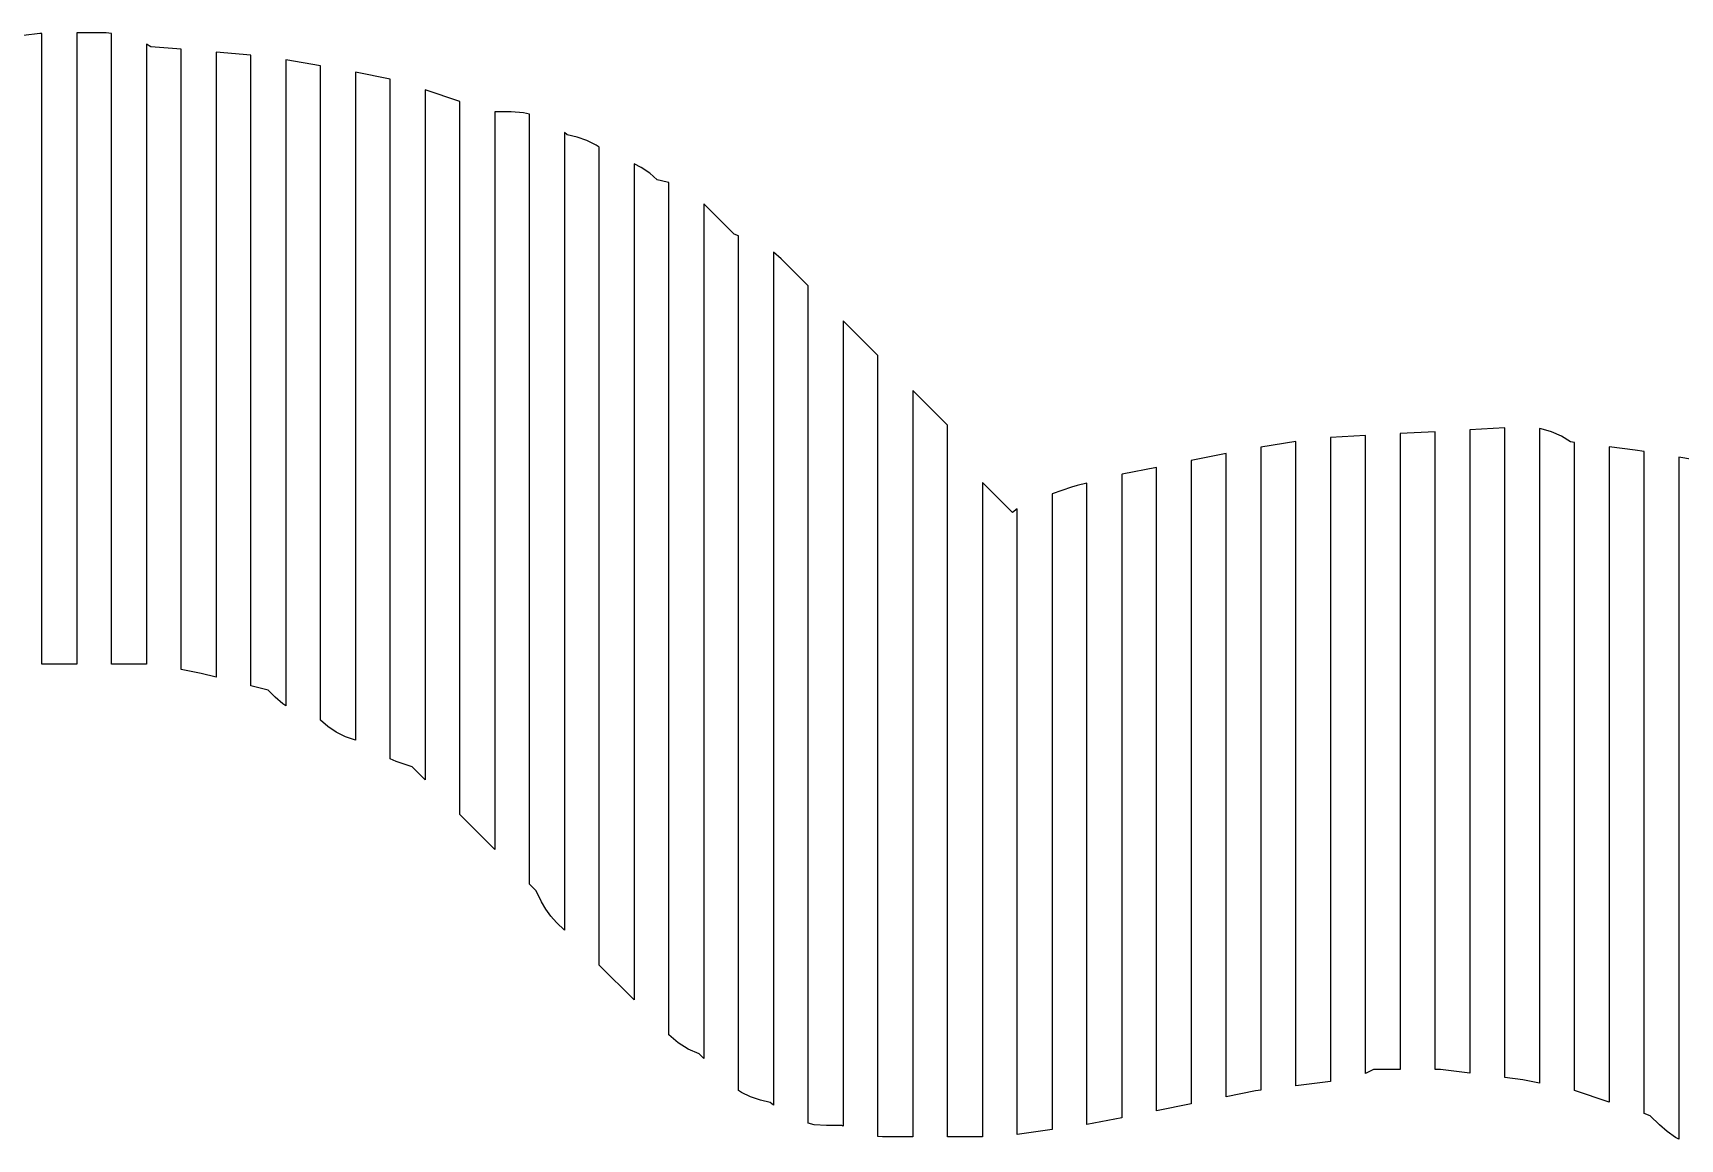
# Model space of a CAD drawing. Header units: millimetres. Extents: x -6 to 1890, y -8 to 898.
# Drawn here: x 1104.5 to 1293.7, y 752 to 879 of the extents above; entities that cross this region are included whole.
import ezdxf

# ---------------------------------------------------------------- set-up
doc = ezdxf.new("R2010")
doc.units = ezdxf.units.MM
doc.layers.add('PASSADAS_COMPLETAS', color=1, linetype='CONTINUOUS')
doc.layers.add('PECAS_2D', color=3, linetype='CONTINUOUS')

msp = doc.modelspace()

# ---------------------------------------------------------------- linework, layer by layer
at = {"layer": 'PASSADAS_COMPLETAS'}
msp.add_lwpolyline([(1296.69, 829.782), (1293.578, 830.301), (1293.578, 826.45), (1293.578, 825.167), (1293.578, 822.599), (1293.578, 820.032), (1293.578, 817.465), (1293.578, 814.898), (1293.578, 812.331), (1293.578, 809.763), (1293.578, 804.629), (1293.578, 803.345), (1293.578, 802.062), (1293.578, 800.778), (1293.578, 799.495), (1293.578, 763.554), (1293.578, 762.27), (1293.578, 760.987), (1293.578, 759.703), (1293.578, 758.419), (1293.578, 757.136), (1293.578, 752.001), (1293.195, 752.192), (1292.218, 752.85), (1291.345, 753.619), (1290.278, 754.685), (1289.578, 754.918), (1289.578, 758.785), (1289.578, 760.074), (1289.578, 761.363), (1289.578, 762.652), (1289.578, 763.941), (1289.578, 765.23), (1289.578, 800.032), (1289.578, 801.321), (1289.578, 802.61), (1289.578, 803.899), (1289.578, 805.188), (1289.578, 807.766), (1289.578, 810.344), (1289.578, 812.922), (1289.578, 815.5), (1289.578, 818.078), (1289.578, 820.656), (1289.578, 823.234), (1289.578, 824.523), (1289.578, 825.812), (1289.578, 827.101), (1289.578, 830.968), (1288.567, 831.128), (1285.578, 831.502), (1285.578, 827.61), (1285.578, 826.312), (1285.578, 825.015), (1285.578, 822.42), (1285.578, 819.825), (1285.578, 817.23), (1285.578, 814.636), (1285.578, 812.041), (1285.578, 809.446), (1285.578, 806.851), (1285.578, 805.554), (1285.578, 804.256), (1285.578, 802.959), (1285.578, 801.661), (1285.578, 800.364), (1285.578, 766.631), (1285.578, 765.334), (1285.578, 764.036), (1285.578, 762.739), (1285.578, 761.441), (1285.578, 760.144), (1285.578, 756.252), (1281.578, 757.585), (1281.578, 761.434), (1281.578, 762.717), (1281.578, 764), (1281.578, 765.283), (1281.578, 766.566), (1281.578, 767.849), (1281.578, 801.209), (1281.578, 802.492), (1281.578, 803.775), (1281.578, 805.058), (1281.578, 806.341), (1281.578, 808.907), (1281.578, 811.473), (1281.578, 814.039), (1281.578, 816.605), (1281.578, 819.172), (1281.578, 821.738), (1281.578, 823.021), (1281.578, 825.587), (1281.578, 826.87), (1281.578, 832.002), (1281.139, 832.057), (1280.097, 832.708), (1278.961, 833.219), (1277.76, 833.571), (1277.578, 833.599), (1277.578, 828.415), (1277.578, 827.119), (1277.578, 825.823), (1277.578, 823.231), (1277.578, 820.639), (1277.578, 818.047), (1277.578, 815.455), (1277.578, 812.863), (1277.578, 810.271), (1277.578, 807.679), (1277.578, 806.383), (1277.578, 805.087), (1277.578, 803.791), (1277.578, 802.495), (1277.578, 801.2), (1277.578, 768.8), (1277.578, 767.505), (1277.578, 766.209), (1277.578, 764.913), (1277.578, 763.617), (1277.578, 762.321), (1277.578, 758.433), (1275.639, 758.821), (1273.578, 759.078), (1273.578, 762.937), (1273.578, 764.223), (1273.578, 765.509), (1273.578, 766.795), (1273.578, 768.081), (1273.578, 769.367), (1273.578, 801.521), (1273.578, 804.093), (1273.578, 805.379), (1273.578, 806.665), (1273.578, 809.238), (1273.578, 811.81), (1273.578, 814.382), (1273.578, 816.954), (1273.578, 819.527), (1273.578, 822.099), (1273.578, 823.385), (1273.578, 825.957), (1273.578, 827.244), (1273.578, 828.53), (1273.578, 833.674), (1269.578, 833.452), (1269.578, 828.268), (1269.578, 826.972), (1269.578, 825.676), (1269.578, 823.084), (1269.578, 820.492), (1269.578, 817.9), (1269.578, 815.308), (1269.578, 812.716), (1269.578, 810.123), (1269.578, 808.827), (1269.578, 807.531), (1269.578, 806.235), (1269.578, 804.939), (1269.578, 803.643), (1269.578, 802.347), (1269.578, 768.65), (1269.578, 767.354), (1269.578, 766.058), (1269.578, 764.762), (1269.578, 763.466), (1269.578, 759.578), (1266.19, 760.002), (1265.578, 760.002), (1265.578, 763.856), (1265.578, 765.141), (1265.578, 766.425), (1265.578, 767.71), (1265.578, 768.995), (1265.578, 770.279), (1265.578, 802.397), (1265.578, 804.966), (1265.578, 806.251), (1265.578, 807.536), (1265.578, 808.82), (1265.578, 811.39), (1265.578, 813.959), (1265.578, 816.529), (1265.578, 819.098), (1265.578, 821.667), (1265.578, 824.237), (1265.578, 825.522), (1265.578, 826.806), (1265.578, 828.091), (1265.578, 833.23), (1261.578, 833.008), (1261.578, 827.793), (1261.578, 826.489), (1261.578, 825.186), (1261.578, 822.578), (1261.578, 819.971), (1261.578, 817.363), (1261.578, 814.756), (1261.578, 812.149), (1261.578, 809.541), (1261.578, 808.238), (1261.578, 806.934), (1261.578, 805.63), (1261.578, 804.327), (1261.578, 803.023), (1261.578, 770.431), (1261.578, 769.127), (1261.578, 767.824), (1261.578, 766.52), (1261.578, 765.216), (1261.578, 763.913), (1261.578, 760.002), (1258.505, 760.002), (1257.578, 759.53), (1257.578, 764.671), (1257.578, 765.956), (1257.578, 767.241), (1257.578, 768.526), (1257.578, 769.812), (1257.578, 801.941), (1257.578, 803.226), (1257.578, 804.511), (1257.578, 805.797), (1257.578, 807.082), (1257.578, 808.367), (1257.578, 810.937), (1257.578, 813.508), (1257.578, 816.078), (1257.578, 818.648), (1257.578, 821.219), (1257.578, 822.504), (1257.578, 825.074), (1257.578, 826.359), (1257.578, 827.645), (1257.578, 832.785), (1253.578, 832.563), (1253.578, 827.373), (1253.578, 826.076), (1253.578, 824.778), (1253.578, 823.481), (1253.578, 822.183), (1253.578, 819.588), (1253.578, 816.993), (1253.578, 814.398), (1253.578, 811.803), (1253.578, 809.208), (1253.578, 806.614), (1253.578, 805.316), (1253.578, 804.019), (1253.578, 802.721), (1253.578, 801.424), (1253.578, 768.987), (1253.578, 767.689), (1253.578, 766.392), (1253.578, 765.094), (1253.578, 763.797), (1253.578, 762.499), (1253.578, 758.607), (1249.578, 758.107), (1249.578, 763.301), (1249.578, 764.599), (1249.578, 765.898), (1249.578, 767.196), (1249.578, 768.495), (1249.578, 769.794), (1249.578, 802.257), (1249.578, 803.556), (1249.578, 804.854), (1249.578, 806.153), (1249.578, 808.75), (1249.578, 811.347), (1249.578, 813.944), (1249.578, 816.541), (1249.578, 819.138), (1249.578, 821.735), (1249.578, 823.034), (1249.578, 824.332), (1249.578, 825.631), (1249.578, 826.929), (1249.578, 832.124), (1245.578, 831.457), (1245.578, 826.274), (1245.578, 824.979), (1245.578, 823.683), (1245.578, 821.092), (1245.578, 819.796), (1245.578, 817.205), (1245.578, 814.614), (1245.578, 812.023), (1245.578, 809.431), (1245.578, 806.84), (1245.578, 805.544), (1245.578, 804.249), (1245.578, 802.953), (1245.578, 801.658), (1245.578, 769.267), (1245.578, 767.972), (1245.578, 766.676), (1245.578, 765.38), (1245.578, 764.085), (1245.578, 762.789), (1245.578, 757.607), (1244.948, 757.528), (1241.578, 756.854), (1241.578, 762.039), (1241.578, 763.335), (1241.578, 764.631), (1241.578, 765.927), (1241.578, 767.224), (1241.578, 768.52), (1241.578, 800.925), (1241.578, 802.221), (1241.578, 803.518), (1241.578, 804.814), (1241.578, 807.406), (1241.578, 809.999), (1241.578, 812.591), (1241.578, 815.184), (1241.578, 817.776), (1241.578, 820.368), (1241.578, 822.961), (1241.578, 824.257), (1241.578, 825.553), (1241.578, 830.738), (1237.578, 829.938), (1237.578, 824.753), (1237.578, 823.457), (1237.578, 820.865), (1237.578, 819.568), (1237.578, 816.976), (1237.578, 814.383), (1237.578, 811.791), (1237.578, 809.199), (1237.578, 806.606), (1237.578, 805.31), (1237.578, 804.014), (1237.578, 802.718), (1237.578, 801.421), (1237.578, 800.125), (1237.578, 766.424), (1237.578, 765.127), (1237.578, 763.831), (1237.578, 762.535), (1237.578, 761.239), (1237.578, 759.943), (1237.578, 756.054), (1233.578, 755.254), (1233.578, 760.439), (1233.578, 761.735), (1233.578, 763.031), (1233.578, 764.327), (1233.578, 765.624), (1233.578, 766.92), (1233.578, 799.325), (1233.578, 800.621), (1233.578, 801.918), (1233.578, 803.214), (1233.578, 804.51), (1233.578, 807.102), (1233.578, 809.695), (1233.578, 812.287), (1233.578, 814.88), (1233.578, 817.472), (1233.578, 820.065), (1233.578, 822.657), (1233.578, 823.953), (1233.578, 829.138), (1229.649, 828.342), (1229.578, 828.324), (1229.578, 821.844), (1229.578, 820.548), (1229.578, 817.956), (1229.578, 815.364), (1229.578, 812.772), (1229.578, 810.18), (1229.578, 807.589), (1229.578, 804.997), (1229.578, 802.405), (1229.578, 801.109), (1229.578, 799.813), (1229.578, 798.517), (1229.578, 797.221), (1229.578, 764.822), (1229.578, 763.526), (1229.578, 762.23), (1229.578, 760.934), (1229.578, 759.638), (1229.578, 754.454), (1225.578, 753.663), (1225.578, 757.54), (1225.578, 758.832), (1225.578, 760.124), (1225.578, 761.417), (1225.578, 762.709), (1225.578, 764.001), (1225.578, 765.293), (1225.578, 797.601), (1225.578, 798.893), (1225.578, 800.186), (1225.578, 801.478), (1225.578, 802.77), (1225.578, 805.355), (1225.578, 807.939), (1225.578, 810.524), (1225.578, 813.109), (1225.578, 815.693), (1225.578, 818.278), (1225.578, 819.57), (1225.578, 820.862), (1225.578, 827.324), (1224.479, 827.049), (1223.808, 826.854), (1221.578, 826.111), (1221.578, 819.59), (1221.578, 818.286), (1221.578, 816.982), (1221.578, 814.374), (1221.578, 811.766), (1221.578, 809.158), (1221.578, 806.55), (1221.578, 803.942), (1221.578, 801.334), (1221.578, 800.03), (1221.578, 798.726), (1221.578, 797.422), (1221.578, 796.118), (1221.578, 763.518), (1221.578, 762.214), (1221.578, 760.91), (1221.578, 759.606), (1221.578, 758.302), (1221.578, 753.086), (1217.578, 752.514), (1217.578, 757.646), (1217.578, 758.929), (1217.578, 760.212), (1217.578, 761.495), (1217.578, 762.777), (1217.578, 764.06), (1217.578, 793.567), (1217.578, 794.849), (1217.578, 796.132), (1217.578, 797.415), (1217.578, 798.698), (1217.578, 799.981), (1217.578, 802.547), (1217.578, 805.112), (1217.578, 807.678), (1217.578, 810.244), (1217.578, 812.81), (1217.578, 815.375), (1217.578, 816.658), (1217.578, 817.941), (1217.578, 824.356), (1217.021, 823.951), (1213.578, 827.394), (1213.578, 819.62), (1213.578, 818.324), (1213.578, 814.438), (1213.578, 811.846), (1213.578, 809.255), (1213.578, 802.777), (1213.578, 800.185), (1213.578, 798.89), (1213.578, 797.594), (1213.578, 796.298), (1213.578, 795.003), (1213.578, 793.707), (1213.578, 792.411), (1213.578, 762.611), (1213.578, 761.316), (1213.578, 760.02), (1213.578, 758.724), (1213.578, 757.429), (1213.578, 756.133), (1213.578, 752.246), (1209.578, 752.246), (1209.578, 756.138), (1209.578, 757.435), (1209.578, 758.733), (1209.578, 760.03), (1209.578, 761.328), (1209.578, 762.625), (1209.578, 792.464), (1209.578, 793.761), (1209.578, 795.059), (1209.578, 796.356), (1209.578, 797.653), (1209.578, 798.951), (1209.578, 800.248), (1209.578, 806.735), (1209.578, 810.627), (1209.578, 813.222), (1209.578, 815.816), (1209.578, 818.411), (1209.578, 819.708), (1209.578, 822.303), (1209.578, 823.6), (1209.578, 824.898), (1209.578, 826.195), (1209.578, 833.979), (1205.578, 837.979), (1205.578, 831.484), (1205.578, 830.185), (1205.578, 827.587), (1205.578, 824.989), (1205.578, 823.69), (1205.578, 821.092), (1205.578, 818.494), (1205.578, 815.896), (1205.578, 814.597), (1205.578, 812), (1205.578, 809.402), (1205.578, 806.804), (1205.578, 804.206), (1205.578, 802.907), (1205.578, 801.608), (1205.578, 800.309), (1205.578, 797.711), (1205.578, 762.638), (1205.578, 761.339), (1205.578, 760.04), (1205.578, 758.741), (1205.578, 757.442), (1205.578, 756.143), (1205.578, 752.246), (1202.126, 752.246), (1201.578, 752.283), (1201.578, 757.483), (1201.578, 758.783), (1201.578, 760.083), (1201.578, 761.383), (1201.578, 762.682), (1201.578, 763.982), (1201.578, 802.981), (1201.578, 804.281), (1201.578, 806.881), (1201.578, 808.181), (1201.578, 809.481), (1201.578, 810.781), (1201.578, 813.38), (1201.578, 815.98), (1201.578, 818.58), (1201.578, 821.18), (1201.578, 823.78), (1201.578, 826.38), (1201.578, 827.68), (1201.578, 830.28), (1201.578, 832.88), (1201.578, 835.48), (1201.578, 841.979), (1197.578, 845.979), (1197.578, 840.768), (1197.578, 839.465), (1197.578, 838.162), (1197.578, 835.556), (1197.578, 834.253), (1197.578, 831.647), (1197.578, 829.042), (1197.578, 826.436), (1197.578, 823.83), (1197.578, 821.224), (1197.578, 818.619), (1197.578, 816.013), (1197.578, 814.71), (1197.578, 813.407), (1197.578, 812.104), (1197.578, 810.801), (1197.578, 809.498), (1197.578, 808.195), (1197.578, 763.897), (1197.578, 762.594), (1197.578, 761.291), (1197.578, 759.988), (1197.578, 758.685), (1197.578, 757.383), (1197.578, 753.474), (1197.451, 753.539), (1195.663, 753.539), (1194.257, 753.648), (1193.578, 753.81), (1193.578, 759.008), (1193.578, 760.308), (1193.578, 761.607), (1193.578, 762.907), (1193.578, 764.207), (1193.578, 766.806), (1193.578, 813.591), (1193.578, 814.89), (1193.578, 816.19), (1193.578, 817.49), (1193.578, 818.789), (1193.578, 820.089), (1193.578, 822.688), (1193.578, 825.287), (1193.578, 827.886), (1193.578, 830.485), (1193.578, 833.085), (1193.578, 835.684), (1193.578, 838.283), (1193.578, 840.882), (1193.578, 843.481), (1193.578, 844.781), (1193.578, 849.979), (1190.464, 853.093), (1189.578, 853.852), (1189.578, 847.408), (1189.578, 846.119), (1189.578, 844.831), (1189.578, 843.542), (1189.578, 840.964), (1189.578, 838.387), (1189.578, 835.809), (1189.578, 833.232), (1189.578, 830.654), (1189.578, 828.077), (1189.578, 825.499), (1189.578, 824.21), (1189.578, 822.921), (1189.578, 821.633), (1189.578, 820.344), (1189.578, 819.055), (1189.578, 817.766), (1189.578, 767.504), (1189.578, 766.215), (1189.578, 764.926), (1189.578, 763.638), (1189.578, 762.349), (1189.578, 761.06), (1189.578, 755.905), (1189.219, 756.213), (1188.08, 756.45), (1186.967, 756.835), (1185.908, 757.363), (1185.578, 757.585), (1185.578, 762.751), (1185.578, 764.043), (1185.578, 765.334), (1185.578, 766.625), (1185.578, 767.917), (1185.578, 769.208), (1185.578, 770.5), (1185.578, 771.791), (1185.578, 820.866), (1185.578, 822.157), (1185.578, 823.449), (1185.578, 824.74), (1185.578, 826.031), (1185.578, 827.323), (1185.578, 829.906), (1185.578, 832.489), (1185.578, 835.071), (1185.578, 837.654), (1185.578, 840.237), (1185.578, 842.82), (1185.578, 844.112), (1185.578, 846.694), (1185.578, 849.277), (1185.578, 850.569), (1185.578, 855.734), (1185.067, 855.905), (1181.578, 859.394), (1181.578, 854.23), (1181.578, 852.938), (1181.578, 851.647), (1181.578, 850.356), (1181.578, 847.774), (1181.578, 846.483), (1181.578, 843.901), (1181.578, 841.318), (1181.578, 840.027), (1181.578, 837.445), (1181.578, 834.863), (1181.578, 832.281), (1181.578, 830.99), (1181.578, 829.698), (1181.578, 828.407), (1181.578, 827.116), (1181.578, 825.825), (1181.578, 824.534), (1181.578, 774.18), (1181.578, 772.889), (1181.578, 771.598), (1181.578, 770.307), (1181.578, 769.016), (1181.578, 767.725), (1181.578, 766.434), (1181.578, 761.269), (1181.052, 761.795), (1179.797, 762.339), (1178.632, 763.068), (1177.578, 763.977), (1177.578, 770.414), (1177.578, 771.702), (1177.578, 772.99), (1177.578, 774.277), (1177.578, 775.565), (1177.578, 776.852), (1177.578, 778.14), (1177.578, 780.715), (1177.578, 828.355), (1177.578, 829.643), (1177.578, 830.93), (1177.578, 832.218), (1177.578, 833.505), (1177.578, 834.793), (1177.578, 837.368), (1177.578, 839.943), (1177.578, 842.518), (1177.578, 845.094), (1177.578, 847.669), (1177.578, 848.956), (1177.578, 850.244), (1177.578, 851.531), (1177.578, 852.819), (1177.578, 854.107), (1177.578, 855.394), (1177.578, 856.682), (1177.578, 861.832), (1177.394, 861.896), (1176.246, 862.141), (1175.372, 862.91), (1174.395, 863.568), (1173.578, 863.975), (1173.578, 858.786), (1173.578, 857.489), (1173.578, 856.192), (1173.578, 854.894), (1173.578, 852.3), (1173.578, 849.705), (1173.578, 847.111), (1173.578, 844.516), (1173.578, 841.922), (1173.578, 839.327), (1173.578, 836.732), (1173.578, 835.435), (1173.578, 834.138), (1173.578, 832.841), (1173.578, 831.543), (1173.578, 783.544), (1173.578, 782.247), (1173.578, 780.949), (1173.578, 779.652), (1173.578, 778.355), (1173.578, 777.058), (1173.578, 775.76), (1173.578, 774.463), (1173.578, 767.977), (1169.578, 771.977), (1169.578, 778.411), (1169.578, 779.698), (1169.578, 780.984), (1169.578, 782.271), (1169.578, 783.558), (1169.578, 784.845), (1169.578, 786.132), (1169.578, 787.418), (1169.578, 788.705), (1169.578, 833.744), (1169.578, 835.031), (1169.578, 836.318), (1169.578, 837.605), (1169.578, 838.891), (1169.578, 841.465), (1169.578, 844.039), (1169.578, 846.612), (1169.578, 849.186), (1169.578, 851.76), (1169.578, 854.333), (1169.578, 855.62), (1169.578, 856.907), (1169.578, 858.194), (1169.578, 859.481), (1169.578, 860.768), (1169.578, 865.915), (1169.225, 866.153), (1168.166, 866.681), (1167.053, 867.066), (1165.905, 867.312), (1165.578, 867.591), (1165.578, 862.43), (1165.578, 861.14), (1165.578, 859.849), (1165.578, 857.268), (1165.578, 854.688), (1165.578, 852.107), (1165.578, 849.526), (1165.578, 846.946), (1165.578, 844.365), (1165.578, 841.784), (1165.578, 840.494), (1165.578, 839.204), (1165.578, 837.913), (1165.578, 836.623), (1165.578, 835.333), (1165.578, 794.041), (1165.578, 792.751), (1165.578, 791.461), (1165.578, 790.17), (1165.578, 788.88), (1165.578, 787.59), (1165.578, 786.299), (1165.578, 785.009), (1165.578, 783.719), (1165.578, 775.977), (1164.669, 776.886), (1164.018, 777.611), (1163.446, 778.404), (1162.964, 779.251), (1162.332, 780.515), (1161.578, 781.269), (1161.578, 789.072), (1161.578, 790.372), (1161.578, 791.673), (1161.578, 792.973), (1161.578, 794.274), (1161.578, 795.574), (1161.578, 796.875), (1161.578, 798.175), (1161.578, 838.489), (1161.578, 839.79), (1161.578, 841.09), (1161.578, 842.391), (1161.578, 844.992), (1161.578, 847.593), (1161.578, 850.193), (1161.578, 852.794), (1161.578, 855.395), (1161.578, 857.996), (1161.578, 860.597), (1161.578, 861.898), (1161.578, 863.198), (1161.578, 864.498), (1161.578, 869.7), (1160.876, 869.868), (1159.47, 869.977), (1157.578, 869.977), (1157.578, 866.067), (1157.578, 864.764), (1157.578, 863.461), (1157.578, 862.158), (1157.578, 859.551), (1157.578, 856.945), (1157.578, 854.339), (1157.578, 851.732), (1157.578, 849.126), (1157.578, 846.519), (1157.578, 845.216), (1157.578, 843.913), (1157.578, 842.61), (1157.578, 841.307), (1157.578, 840.003), (1157.578, 838.7), (1157.578, 800.908), (1157.578, 799.604), (1157.578, 798.301), (1157.578, 796.998), (1157.578, 795.695), (1157.578, 794.392), (1157.578, 793.088), (1157.578, 785.269), (1153.578, 789.269), (1153.578, 795.767), (1153.578, 797.066), (1153.578, 798.366), (1153.578, 799.666), (1153.578, 800.965), (1153.578, 802.265), (1153.578, 804.864), (1153.578, 841.251), (1153.578, 842.551), (1153.578, 843.85), (1153.578, 845.15), (1153.578, 846.449), (1153.578, 849.048), (1153.578, 851.647), (1153.578, 854.247), (1153.578, 856.846), (1153.578, 859.445), (1153.578, 860.744), (1153.578, 862.044), (1153.578, 863.343), (1153.578, 864.643), (1153.578, 865.942), (1153.578, 867.242), (1153.578, 871.141), (1149.578, 872.474), (1149.578, 868.579), (1149.578, 867.28), (1149.578, 865.982), (1149.578, 864.683), (1149.578, 863.385), (1149.578, 860.788), (1149.578, 858.191), (1149.578, 855.594), (1149.578, 852.997), (1149.578, 850.401), (1149.578, 847.804), (1149.578, 846.505), (1149.578, 845.207), (1149.578, 843.908), (1149.578, 842.61), (1149.578, 806.254), (1149.578, 804.955), (1149.578, 803.657), (1149.578, 802.358), (1149.578, 801.06), (1149.578, 799.761), (1149.578, 798.463), (1149.578, 793.269), (1148.091, 794.756), (1146.251, 795.369), (1145.578, 795.653), (1145.578, 800.857), (1145.578, 802.158), (1145.578, 803.459), (1145.578, 804.76), (1145.578, 806.061), (1145.578, 807.362), (1145.578, 813.867), (1145.578, 843.789), (1145.578, 845.09), (1145.578, 846.391), (1145.578, 847.692), (1145.578, 848.993), (1145.578, 851.595), (1145.578, 854.197), (1145.578, 856.799), (1145.578, 859.401), (1145.578, 862.003), (1145.578, 863.303), (1145.578, 864.604), (1145.578, 865.905), (1145.578, 867.206), (1145.578, 868.507), (1145.578, 869.808), (1145.578, 873.711), (1141.578, 874.511), (1141.578, 870.611), (1141.578, 869.311), (1141.578, 868.011), (1141.578, 866.711), (1141.578, 865.411), (1141.578, 864.111), (1141.578, 861.51), (1141.578, 858.91), (1141.578, 856.31), (1141.578, 853.71), (1141.578, 851.11), (1141.578, 849.81), (1141.578, 848.51), (1141.578, 847.21), (1141.578, 845.909), (1141.578, 810.807), (1141.578, 809.507), (1141.578, 808.207), (1141.578, 806.907), (1141.578, 805.607), (1141.578, 804.307), (1141.578, 803.007), (1141.578, 797.806), (1140.433, 798.198), (1139.374, 798.726), (1138.397, 799.384), (1137.578, 800.105), (1137.578, 805.288), (1137.578, 806.584), (1137.578, 807.88), (1137.578, 809.176), (1137.578, 810.471), (1137.578, 811.767), (1137.578, 845.457), (1137.578, 846.753), (1137.578, 848.048), (1137.578, 849.344), (1137.578, 850.64), (1137.578, 851.936), (1137.578, 854.527), (1137.578, 857.119), (1137.578, 859.71), (1137.578, 862.302), (1137.578, 863.597), (1137.578, 866.189), (1137.578, 867.485), (1137.578, 868.78), (1137.578, 870.076), (1137.578, 871.372), (1137.578, 875.259), (1133.578, 875.926), (1133.578, 872.021), (1133.578, 870.719), (1133.578, 869.418), (1133.578, 868.116), (1133.578, 866.815), (1133.578, 865.513), (1133.578, 862.91), (1133.578, 860.306), (1133.578, 857.703), (1133.578, 855.1), (1133.578, 852.497), (1133.578, 851.195), (1133.578, 849.893), (1133.578, 848.592), (1133.578, 847.29), (1133.578, 813.448), (1133.578, 812.146), (1133.578, 810.845), (1133.578, 809.543), (1133.578, 808.241), (1133.578, 806.94), (1133.578, 801.733), (1133.227, 801.97), (1132.354, 802.738), (1131.551, 803.541), (1129.578, 804.034), (1129.578, 807.915), (1129.578, 809.209), (1129.578, 810.503), (1129.578, 811.797), (1129.578, 813.09), (1129.578, 814.384), (1129.578, 848.022), (1129.578, 849.316), (1129.578, 850.61), (1129.578, 851.904), (1129.578, 853.197), (1129.578, 855.785), (1129.578, 858.372), (1129.578, 860.96), (1129.578, 863.547), (1129.578, 866.135), (1129.578, 868.722), (1129.578, 870.016), (1129.578, 871.31), (1129.578, 872.604), (1129.578, 876.485), (1125.578, 876.818), (1125.578, 872.903), (1125.578, 871.598), (1125.578, 870.293), (1125.578, 868.987), (1125.578, 867.682), (1125.578, 865.072), (1125.578, 862.462), (1125.578, 859.851), (1125.578, 857.241), (1125.578, 854.631), (1125.578, 853.325), (1125.578, 852.02), (1125.578, 850.715), (1125.578, 849.41), (1125.578, 848.105), (1125.578, 815.475), (1125.578, 814.17), (1125.578, 812.865), (1125.578, 811.56), (1125.578, 810.255), (1125.578, 808.95), (1125.578, 805.034), (1123.865, 805.462), (1121.578, 805.92), (1121.578, 809.805), (1121.578, 811.1), (1121.578, 812.395), (1121.578, 813.69), (1121.578, 814.986), (1121.578, 816.281), (1121.578, 848.659), (1121.578, 849.954), (1121.578, 851.249), (1121.578, 852.544), (1121.578, 855.135), (1121.578, 857.725), (1121.578, 860.315), (1121.578, 862.905), (1121.578, 865.496), (1121.578, 868.086), (1121.578, 869.381), (1121.578, 870.676), (1121.578, 871.971), (1121.578, 873.266), (1121.578, 877.152), (1118.061, 877.445), (1117.578, 877.724), (1117.578, 873.841), (1117.578, 872.547), (1117.578, 871.252), (1117.578, 869.958), (1117.578, 868.664), (1117.578, 867.369), (1117.578, 866.075), (1117.578, 863.486), (1117.578, 860.898), (1117.578, 858.309), (1117.578, 855.72), (1117.578, 854.426), (1117.578, 853.132), (1117.578, 851.837), (1117.578, 850.543), (1117.578, 849.249), (1117.578, 816.89), (1117.578, 815.596), (1117.578, 814.302), (1117.578, 813.007), (1117.578, 811.713), (1117.578, 810.419), (1117.578, 806.536), (1113.578, 806.536), (1113.578, 810.416), (1113.578, 811.71), (1113.578, 813.004), (1113.578, 814.297), (1113.578, 815.591), (1113.578, 816.884), (1113.578, 849.225), (1113.578, 850.518), (1113.578, 851.812), (1113.578, 853.105), (1113.578, 854.399), (1113.578, 856.986), (1113.578, 859.573), (1113.578, 860.867), (1113.578, 863.454), (1113.578, 866.041), (1113.578, 868.629), (1113.578, 869.922), (1113.578, 871.216), (1113.578, 872.509), (1113.578, 873.803), (1113.578, 878.977), (1112.936, 879.025), (1109.578, 879.025), (1109.578, 873.847), (1109.578, 872.553), (1109.578, 871.259), (1109.578, 869.964), (1109.578, 868.67), (1109.578, 867.375), (1109.578, 866.081), (1109.578, 863.492), (1109.578, 860.903), (1109.578, 858.314), (1109.578, 855.725), (1109.578, 854.431), (1109.578, 853.136), (1109.578, 851.842), (1109.578, 850.547), (1109.578, 849.253), (1109.578, 816.891), (1109.578, 815.597), (1109.578, 814.302), (1109.578, 813.008), (1109.578, 811.714), (1109.578, 810.419), (1109.578, 806.536), (1105.578, 806.536), (1105.578, 810.416), (1105.578, 811.71), (1105.578, 813.003), (1105.578, 814.296), (1105.578, 815.59), (1105.578, 816.883), (1105.578, 849.22), (1105.578, 850.513), (1105.578, 851.807), (1105.578, 853.1), (1105.578, 854.394), (1105.578, 856.981), (1105.578, 859.568), (1105.578, 862.155), (1105.578, 864.741), (1105.578, 866.035), (1105.578, 868.622), (1105.578, 869.915), (1105.578, 871.209), (1105.578, 872.502), (1105.578, 873.796), (1105.578, 878.97), (1105.344, 878.955), (1101.578, 878.484)], dxfattribs=at)
at = {"layer": 'PECAS_2D'}
msp.add_lwpolyline([(1296.69, 829.782), (1293.578, 830.301), (1293.578, 826.45), (1293.578, 825.167), (1293.578, 822.599), (1293.578, 820.032), (1293.578, 817.465), (1293.578, 814.898), (1293.578, 812.331), (1293.578, 809.763), (1293.578, 804.629), (1293.578, 803.345), (1293.578, 802.062), (1293.578, 800.778), (1293.578, 799.495), (1293.578, 763.554), (1293.578, 762.27), (1293.578, 760.987), (1293.578, 759.703), (1293.578, 758.419), (1293.578, 757.136), (1293.578, 752.001), (1293.195, 752.192), (1292.218, 752.85), (1291.345, 753.619), (1290.278, 754.685), (1289.578, 754.918), (1289.578, 758.785), (1289.578, 760.074), (1289.578, 761.363), (1289.578, 762.652), (1289.578, 763.941), (1289.578, 765.23), (1289.578, 800.032), (1289.578, 801.321), (1289.578, 802.61), (1289.578, 803.899), (1289.578, 805.188), (1289.578, 807.766), (1289.578, 810.344), (1289.578, 812.922), (1289.578, 815.5), (1289.578, 818.078), (1289.578, 820.656), (1289.578, 823.234), (1289.578, 824.523), (1289.578, 825.812), (1289.578, 827.101), (1289.578, 830.968), (1288.567, 831.128), (1285.578, 831.502), (1285.578, 827.61), (1285.578, 826.312), (1285.578, 825.015), (1285.578, 822.42), (1285.578, 819.825), (1285.578, 817.23), (1285.578, 814.636), (1285.578, 812.041), (1285.578, 809.446), (1285.578, 806.851), (1285.578, 805.554), (1285.578, 804.256), (1285.578, 802.959), (1285.578, 801.661), (1285.578, 800.364), (1285.578, 766.631), (1285.578, 765.334), (1285.578, 764.036), (1285.578, 762.739), (1285.578, 761.441), (1285.578, 760.144), (1285.578, 756.252), (1281.578, 757.585), (1281.578, 761.434), (1281.578, 762.717), (1281.578, 764), (1281.578, 765.283), (1281.578, 766.566), (1281.578, 767.849), (1281.578, 801.209), (1281.578, 802.492), (1281.578, 803.775), (1281.578, 805.058), (1281.578, 806.341), (1281.578, 808.907), (1281.578, 811.473), (1281.578, 814.039), (1281.578, 816.605), (1281.578, 819.172), (1281.578, 821.738), (1281.578, 823.021), (1281.578, 825.587), (1281.578, 826.87), (1281.578, 832.002), (1281.139, 832.057), (1280.097, 832.708), (1278.961, 833.219), (1277.76, 833.571), (1277.578, 833.599), (1277.578, 828.415), (1277.578, 827.119), (1277.578, 825.823), (1277.578, 823.231), (1277.578, 820.639), (1277.578, 818.047), (1277.578, 815.455), (1277.578, 812.863), (1277.578, 810.271), (1277.578, 807.679), (1277.578, 806.383), (1277.578, 805.087), (1277.578, 803.791), (1277.578, 802.495), (1277.578, 801.2), (1277.578, 768.8), (1277.578, 767.505), (1277.578, 766.209), (1277.578, 764.913), (1277.578, 763.617), (1277.578, 762.321), (1277.578, 758.433), (1275.639, 758.821), (1273.578, 759.078), (1273.578, 762.937), (1273.578, 764.223), (1273.578, 765.509), (1273.578, 766.795), (1273.578, 768.081), (1273.578, 769.367), (1273.578, 801.521), (1273.578, 804.093), (1273.578, 805.379), (1273.578, 806.665), (1273.578, 809.238), (1273.578, 811.81), (1273.578, 814.382), (1273.578, 816.954), (1273.578, 819.527), (1273.578, 822.099), (1273.578, 823.385), (1273.578, 825.957), (1273.578, 827.244), (1273.578, 828.53), (1273.578, 833.674), (1269.578, 833.452), (1269.578, 828.268), (1269.578, 826.972), (1269.578, 825.676), (1269.578, 823.084), (1269.578, 820.492), (1269.578, 817.9), (1269.578, 815.308), (1269.578, 812.716), (1269.578, 810.123), (1269.578, 808.827), (1269.578, 807.531), (1269.578, 806.235), (1269.578, 804.939), (1269.578, 803.643), (1269.578, 802.347), (1269.578, 768.65), (1269.578, 767.354), (1269.578, 766.058), (1269.578, 764.762), (1269.578, 763.466), (1269.578, 759.578), (1266.19, 760.002), (1265.578, 760.002), (1265.578, 763.856), (1265.578, 765.141), (1265.578, 766.425), (1265.578, 767.71), (1265.578, 768.995), (1265.578, 770.279), (1265.578, 802.397), (1265.578, 804.966), (1265.578, 806.251), (1265.578, 807.536), (1265.578, 808.82), (1265.578, 811.39), (1265.578, 813.959), (1265.578, 816.529), (1265.578, 819.098), (1265.578, 821.667), (1265.578, 824.237), (1265.578, 825.522), (1265.578, 826.806), (1265.578, 828.091), (1265.578, 833.23), (1261.578, 833.008), (1261.578, 827.793), (1261.578, 826.489), (1261.578, 825.186), (1261.578, 822.578), (1261.578, 819.971), (1261.578, 817.363), (1261.578, 814.756), (1261.578, 812.149), (1261.578, 809.541), (1261.578, 808.238), (1261.578, 806.934), (1261.578, 805.63), (1261.578, 804.327), (1261.578, 803.023), (1261.578, 770.431), (1261.578, 769.127), (1261.578, 767.824), (1261.578, 766.52), (1261.578, 765.216), (1261.578, 763.913), (1261.578, 760.002), (1258.505, 760.002), (1257.578, 759.53), (1257.578, 764.671), (1257.578, 765.956), (1257.578, 767.241), (1257.578, 768.526), (1257.578, 769.812), (1257.578, 801.941), (1257.578, 803.226), (1257.578, 804.511), (1257.578, 805.797), (1257.578, 807.082), (1257.578, 808.367), (1257.578, 810.937), (1257.578, 813.508), (1257.578, 816.078), (1257.578, 818.648), (1257.578, 821.219), (1257.578, 822.504), (1257.578, 825.074), (1257.578, 826.359), (1257.578, 827.645), (1257.578, 832.785), (1253.578, 832.563), (1253.578, 827.373), (1253.578, 826.076), (1253.578, 824.778), (1253.578, 823.481), (1253.578, 822.183), (1253.578, 819.588), (1253.578, 816.993), (1253.578, 814.398), (1253.578, 811.803), (1253.578, 809.208), (1253.578, 806.614), (1253.578, 805.316), (1253.578, 804.019), (1253.578, 802.721), (1253.578, 801.424), (1253.578, 768.987), (1253.578, 767.689), (1253.578, 766.392), (1253.578, 765.094), (1253.578, 763.797), (1253.578, 762.499), (1253.578, 758.607), (1249.578, 758.107), (1249.578, 763.301), (1249.578, 764.599), (1249.578, 765.898), (1249.578, 767.196), (1249.578, 768.495), (1249.578, 769.794), (1249.578, 802.257), (1249.578, 803.556), (1249.578, 804.854), (1249.578, 806.153), (1249.578, 808.75), (1249.578, 811.347), (1249.578, 813.944), (1249.578, 816.541), (1249.578, 819.138), (1249.578, 821.735), (1249.578, 823.034), (1249.578, 824.332), (1249.578, 825.631), (1249.578, 826.929), (1249.578, 832.124), (1245.578, 831.457), (1245.578, 826.274), (1245.578, 824.979), (1245.578, 823.683), (1245.578, 821.092), (1245.578, 819.796), (1245.578, 817.205), (1245.578, 814.614), (1245.578, 812.023), (1245.578, 809.431), (1245.578, 806.84), (1245.578, 805.544), (1245.578, 804.249), (1245.578, 802.953), (1245.578, 801.658), (1245.578, 769.267), (1245.578, 767.972), (1245.578, 766.676), (1245.578, 765.38), (1245.578, 764.085), (1245.578, 762.789), (1245.578, 757.607), (1244.948, 757.528), (1241.578, 756.854), (1241.578, 762.039), (1241.578, 763.335), (1241.578, 764.631), (1241.578, 765.927), (1241.578, 767.224), (1241.578, 768.52), (1241.578, 800.925), (1241.578, 802.221), (1241.578, 803.518), (1241.578, 804.814), (1241.578, 807.406), (1241.578, 809.999), (1241.578, 812.591), (1241.578, 815.184), (1241.578, 817.776), (1241.578, 820.368), (1241.578, 822.961), (1241.578, 824.257), (1241.578, 825.553), (1241.578, 830.738), (1237.578, 829.938), (1237.578, 824.753), (1237.578, 823.457), (1237.578, 820.865), (1237.578, 819.568), (1237.578, 816.976), (1237.578, 814.383), (1237.578, 811.791), (1237.578, 809.199), (1237.578, 806.606), (1237.578, 805.31), (1237.578, 804.014), (1237.578, 802.718), (1237.578, 801.421), (1237.578, 800.125), (1237.578, 766.424), (1237.578, 765.127), (1237.578, 763.831), (1237.578, 762.535), (1237.578, 761.239), (1237.578, 759.943), (1237.578, 756.054), (1233.578, 755.254), (1233.578, 760.439), (1233.578, 761.735), (1233.578, 763.031), (1233.578, 764.327), (1233.578, 765.624), (1233.578, 766.92), (1233.578, 799.325), (1233.578, 800.621), (1233.578, 801.918), (1233.578, 803.214), (1233.578, 804.51), (1233.578, 807.102), (1233.578, 809.695), (1233.578, 812.287), (1233.578, 814.88), (1233.578, 817.472), (1233.578, 820.065), (1233.578, 822.657), (1233.578, 823.953), (1233.578, 829.138), (1229.649, 828.342), (1229.578, 828.324), (1229.578, 821.844), (1229.578, 820.548), (1229.578, 817.956), (1229.578, 815.364), (1229.578, 812.772), (1229.578, 810.18), (1229.578, 807.589), (1229.578, 804.997), (1229.578, 802.405), (1229.578, 801.109), (1229.578, 799.813), (1229.578, 798.517), (1229.578, 797.221), (1229.578, 764.822), (1229.578, 763.526), (1229.578, 762.23), (1229.578, 760.934), (1229.578, 759.638), (1229.578, 754.454), (1225.578, 753.663), (1225.578, 757.54), (1225.578, 758.832), (1225.578, 760.124), (1225.578, 761.417), (1225.578, 762.709), (1225.578, 764.001), (1225.578, 765.293), (1225.578, 797.601), (1225.578, 798.893), (1225.578, 800.186), (1225.578, 801.478), (1225.578, 802.77), (1225.578, 805.355), (1225.578, 807.939), (1225.578, 810.524), (1225.578, 813.109), (1225.578, 815.693), (1225.578, 818.278), (1225.578, 819.57), (1225.578, 820.862), (1225.578, 827.324), (1224.479, 827.049), (1223.808, 826.854), (1221.578, 826.111), (1221.578, 819.59), (1221.578, 818.286), (1221.578, 816.982), (1221.578, 814.374), (1221.578, 811.766), (1221.578, 809.158), (1221.578, 806.55), (1221.578, 803.942), (1221.578, 801.334), (1221.578, 800.03), (1221.578, 798.726), (1221.578, 797.422), (1221.578, 796.118), (1221.578, 763.518), (1221.578, 762.214), (1221.578, 760.91), (1221.578, 759.606), (1221.578, 758.302), (1221.578, 753.086), (1217.578, 752.514), (1217.578, 757.646), (1217.578, 758.929), (1217.578, 760.212), (1217.578, 761.495), (1217.578, 762.777), (1217.578, 764.06), (1217.578, 793.567), (1217.578, 794.849), (1217.578, 796.132), (1217.578, 797.415), (1217.578, 798.698), (1217.578, 799.981), (1217.578, 802.547), (1217.578, 805.112), (1217.578, 807.678), (1217.578, 810.244), (1217.578, 812.81), (1217.578, 815.375), (1217.578, 816.658), (1217.578, 817.941), (1217.578, 824.356), (1217.021, 823.951), (1213.578, 827.394), (1213.578, 819.62), (1213.578, 818.324), (1213.578, 814.438), (1213.578, 811.846), (1213.578, 809.255), (1213.578, 802.777), (1213.578, 800.185), (1213.578, 798.89), (1213.578, 797.594), (1213.578, 796.298), (1213.578, 795.003), (1213.578, 793.707), (1213.578, 792.411), (1213.578, 762.611), (1213.578, 761.316), (1213.578, 760.02), (1213.578, 758.724), (1213.578, 757.429), (1213.578, 756.133), (1213.578, 752.246), (1209.578, 752.246), (1209.578, 756.138), (1209.578, 757.435), (1209.578, 758.733), (1209.578, 760.03), (1209.578, 761.328), (1209.578, 762.625), (1209.578, 792.464), (1209.578, 793.761), (1209.578, 795.059), (1209.578, 796.356), (1209.578, 797.653), (1209.578, 798.951), (1209.578, 800.248), (1209.578, 806.735), (1209.578, 810.627), (1209.578, 813.222), (1209.578, 815.816), (1209.578, 818.411), (1209.578, 819.708), (1209.578, 822.303), (1209.578, 823.6), (1209.578, 824.898), (1209.578, 826.195), (1209.578, 833.979), (1205.578, 837.979), (1205.578, 831.484), (1205.578, 830.185), (1205.578, 827.587), (1205.578, 824.989), (1205.578, 823.69), (1205.578, 821.092), (1205.578, 818.494), (1205.578, 815.896), (1205.578, 814.597), (1205.578, 812), (1205.578, 809.402), (1205.578, 806.804), (1205.578, 804.206), (1205.578, 802.907), (1205.578, 801.608), (1205.578, 800.309), (1205.578, 797.711), (1205.578, 762.638), (1205.578, 761.339), (1205.578, 760.04), (1205.578, 758.741), (1205.578, 757.442), (1205.578, 756.143), (1205.578, 752.246), (1202.126, 752.246), (1201.578, 752.283), (1201.578, 757.483), (1201.578, 758.783), (1201.578, 760.083), (1201.578, 761.383), (1201.578, 762.682), (1201.578, 763.982), (1201.578, 802.981), (1201.578, 804.281), (1201.578, 806.881), (1201.578, 808.181), (1201.578, 809.481), (1201.578, 810.781), (1201.578, 813.38), (1201.578, 815.98), (1201.578, 818.58), (1201.578, 821.18), (1201.578, 823.78), (1201.578, 826.38), (1201.578, 827.68), (1201.578, 830.28), (1201.578, 832.88), (1201.578, 835.48), (1201.578, 841.979), (1197.578, 845.979), (1197.578, 840.768), (1197.578, 839.465), (1197.578, 838.162), (1197.578, 835.556), (1197.578, 834.253), (1197.578, 831.647), (1197.578, 829.042), (1197.578, 826.436), (1197.578, 823.83), (1197.578, 821.224), (1197.578, 818.619), (1197.578, 816.013), (1197.578, 814.71), (1197.578, 813.407), (1197.578, 812.104), (1197.578, 810.801), (1197.578, 809.498), (1197.578, 808.195), (1197.578, 763.897), (1197.578, 762.594), (1197.578, 761.291), (1197.578, 759.988), (1197.578, 758.685), (1197.578, 757.383), (1197.578, 753.474), (1197.451, 753.539), (1195.663, 753.539), (1194.257, 753.648), (1193.578, 753.81), (1193.578, 759.008), (1193.578, 760.308), (1193.578, 761.607), (1193.578, 762.907), (1193.578, 764.207), (1193.578, 766.806), (1193.578, 813.591), (1193.578, 814.89), (1193.578, 816.19), (1193.578, 817.49), (1193.578, 818.789), (1193.578, 820.089), (1193.578, 822.688), (1193.578, 825.287), (1193.578, 827.886), (1193.578, 830.485), (1193.578, 833.085), (1193.578, 835.684), (1193.578, 838.283), (1193.578, 840.882), (1193.578, 843.481), (1193.578, 844.781), (1193.578, 849.979), (1190.464, 853.093), (1189.578, 853.852), (1189.578, 847.408), (1189.578, 846.119), (1189.578, 844.831), (1189.578, 843.542), (1189.578, 840.964), (1189.578, 838.387), (1189.578, 835.809), (1189.578, 833.232), (1189.578, 830.654), (1189.578, 828.077), (1189.578, 825.499), (1189.578, 824.21), (1189.578, 822.921), (1189.578, 821.633), (1189.578, 820.344), (1189.578, 819.055), (1189.578, 817.766), (1189.578, 767.504), (1189.578, 766.215), (1189.578, 764.926), (1189.578, 763.638), (1189.578, 762.349), (1189.578, 761.06), (1189.578, 755.905), (1189.219, 756.213), (1188.08, 756.45), (1186.967, 756.835), (1185.908, 757.363), (1185.578, 757.585), (1185.578, 762.751), (1185.578, 764.043), (1185.578, 765.334), (1185.578, 766.625), (1185.578, 767.917), (1185.578, 769.208), (1185.578, 770.5), (1185.578, 771.791), (1185.578, 820.866), (1185.578, 822.157), (1185.578, 823.449), (1185.578, 824.74), (1185.578, 826.031), (1185.578, 827.323), (1185.578, 829.906), (1185.578, 832.489), (1185.578, 835.071), (1185.578, 837.654), (1185.578, 840.237), (1185.578, 842.82), (1185.578, 844.112), (1185.578, 846.694), (1185.578, 849.277), (1185.578, 850.569), (1185.578, 855.734), (1185.067, 855.905), (1181.578, 859.394), (1181.578, 854.23), (1181.578, 852.938), (1181.578, 851.647), (1181.578, 850.356), (1181.578, 847.774), (1181.578, 846.483), (1181.578, 843.901), (1181.578, 841.318), (1181.578, 840.027), (1181.578, 837.445), (1181.578, 834.863), (1181.578, 832.281), (1181.578, 830.99), (1181.578, 829.698), (1181.578, 828.407), (1181.578, 827.116), (1181.578, 825.825), (1181.578, 824.534), (1181.578, 774.18), (1181.578, 772.889), (1181.578, 771.598), (1181.578, 770.307), (1181.578, 769.016), (1181.578, 767.725), (1181.578, 766.434), (1181.578, 761.269), (1181.052, 761.795), (1179.797, 762.339), (1178.632, 763.068), (1177.578, 763.977), (1177.578, 770.414), (1177.578, 771.702), (1177.578, 772.99), (1177.578, 774.277), (1177.578, 775.565), (1177.578, 776.852), (1177.578, 778.14), (1177.578, 780.715), (1177.578, 828.355), (1177.578, 829.643), (1177.578, 830.93), (1177.578, 832.218), (1177.578, 833.505), (1177.578, 834.793), (1177.578, 837.368), (1177.578, 839.943), (1177.578, 842.518), (1177.578, 845.094), (1177.578, 847.669), (1177.578, 848.956), (1177.578, 850.244), (1177.578, 851.531), (1177.578, 852.819), (1177.578, 854.107), (1177.578, 855.394), (1177.578, 856.682), (1177.578, 861.832), (1177.394, 861.896), (1176.246, 862.141), (1175.372, 862.91), (1174.395, 863.568), (1173.578, 863.975), (1173.578, 858.786), (1173.578, 857.489), (1173.578, 856.192), (1173.578, 854.894), (1173.578, 852.3), (1173.578, 849.705), (1173.578, 847.111), (1173.578, 844.516), (1173.578, 841.922), (1173.578, 839.327), (1173.578, 836.732), (1173.578, 835.435), (1173.578, 834.138), (1173.578, 832.841), (1173.578, 831.543), (1173.578, 783.544), (1173.578, 782.247), (1173.578, 780.949), (1173.578, 779.652), (1173.578, 778.355), (1173.578, 777.058), (1173.578, 775.76), (1173.578, 774.463), (1173.578, 767.977), (1169.578, 771.977), (1169.578, 778.411), (1169.578, 779.698), (1169.578, 780.984), (1169.578, 782.271), (1169.578, 783.558), (1169.578, 784.845), (1169.578, 786.132), (1169.578, 787.418), (1169.578, 788.705), (1169.578, 833.744), (1169.578, 835.031), (1169.578, 836.318), (1169.578, 837.605), (1169.578, 838.891), (1169.578, 841.465), (1169.578, 844.039), (1169.578, 846.612), (1169.578, 849.186), (1169.578, 851.76), (1169.578, 854.333), (1169.578, 855.62), (1169.578, 856.907), (1169.578, 858.194), (1169.578, 859.481), (1169.578, 860.768), (1169.578, 865.915), (1169.225, 866.153), (1168.166, 866.681), (1167.053, 867.066), (1165.905, 867.312), (1165.578, 867.591), (1165.578, 862.43), (1165.578, 861.14), (1165.578, 859.849), (1165.578, 857.268), (1165.578, 854.688), (1165.578, 852.107), (1165.578, 849.526), (1165.578, 846.946), (1165.578, 844.365), (1165.578, 841.784), (1165.578, 840.494), (1165.578, 839.204), (1165.578, 837.913), (1165.578, 836.623), (1165.578, 835.333), (1165.578, 794.041), (1165.578, 792.751), (1165.578, 791.461), (1165.578, 790.17), (1165.578, 788.88), (1165.578, 787.59), (1165.578, 786.299), (1165.578, 785.009), (1165.578, 783.719), (1165.578, 775.977), (1164.669, 776.886), (1164.018, 777.611), (1163.446, 778.404), (1162.964, 779.251), (1162.332, 780.515), (1161.578, 781.269), (1161.578, 789.072), (1161.578, 790.372), (1161.578, 791.673), (1161.578, 792.973), (1161.578, 794.274), (1161.578, 795.574), (1161.578, 796.875), (1161.578, 798.175), (1161.578, 838.489), (1161.578, 839.79), (1161.578, 841.09), (1161.578, 842.391), (1161.578, 844.992), (1161.578, 847.593), (1161.578, 850.193), (1161.578, 852.794), (1161.578, 855.395), (1161.578, 857.996), (1161.578, 860.597), (1161.578, 861.898), (1161.578, 863.198), (1161.578, 864.498), (1161.578, 869.7), (1160.876, 869.868), (1159.47, 869.977), (1157.578, 869.977), (1157.578, 866.067), (1157.578, 864.764), (1157.578, 863.461), (1157.578, 862.158), (1157.578, 859.551), (1157.578, 856.945), (1157.578, 854.339), (1157.578, 851.732), (1157.578, 849.126), (1157.578, 846.519), (1157.578, 845.216), (1157.578, 843.913), (1157.578, 842.61), (1157.578, 841.307), (1157.578, 840.003), (1157.578, 838.7), (1157.578, 800.908), (1157.578, 799.604), (1157.578, 798.301), (1157.578, 796.998), (1157.578, 795.695), (1157.578, 794.392), (1157.578, 793.088), (1157.578, 785.269), (1153.578, 789.269), (1153.578, 795.767), (1153.578, 797.066), (1153.578, 798.366), (1153.578, 799.666), (1153.578, 800.965), (1153.578, 802.265), (1153.578, 804.864), (1153.578, 841.251), (1153.578, 842.551), (1153.578, 843.85), (1153.578, 845.15), (1153.578, 846.449), (1153.578, 849.048), (1153.578, 851.647), (1153.578, 854.247), (1153.578, 856.846), (1153.578, 859.445), (1153.578, 860.744), (1153.578, 862.044), (1153.578, 863.343), (1153.578, 864.643), (1153.578, 865.942), (1153.578, 867.242), (1153.578, 871.141), (1149.578, 872.474), (1149.578, 868.579), (1149.578, 867.28), (1149.578, 865.982), (1149.578, 864.683), (1149.578, 863.385), (1149.578, 860.788), (1149.578, 858.191), (1149.578, 855.594), (1149.578, 852.997), (1149.578, 850.401), (1149.578, 847.804), (1149.578, 846.505), (1149.578, 845.207), (1149.578, 843.908), (1149.578, 842.61), (1149.578, 806.254), (1149.578, 804.955), (1149.578, 803.657), (1149.578, 802.358), (1149.578, 801.06), (1149.578, 799.761), (1149.578, 798.463), (1149.578, 793.269), (1148.091, 794.756), (1146.251, 795.369), (1145.578, 795.653), (1145.578, 800.857), (1145.578, 802.158), (1145.578, 803.459), (1145.578, 804.76), (1145.578, 806.061), (1145.578, 807.362), (1145.578, 813.867), (1145.578, 843.789), (1145.578, 845.09), (1145.578, 846.391), (1145.578, 847.692), (1145.578, 848.993), (1145.578, 851.595), (1145.578, 854.197), (1145.578, 856.799), (1145.578, 859.401), (1145.578, 862.003), (1145.578, 863.303), (1145.578, 864.604), (1145.578, 865.905), (1145.578, 867.206), (1145.578, 868.507), (1145.578, 869.808), (1145.578, 873.711), (1141.578, 874.511), (1141.578, 870.611), (1141.578, 869.311), (1141.578, 868.011), (1141.578, 866.711), (1141.578, 865.411), (1141.578, 864.111), (1141.578, 861.51), (1141.578, 858.91), (1141.578, 856.31), (1141.578, 853.71), (1141.578, 851.11), (1141.578, 849.81), (1141.578, 848.51), (1141.578, 847.21), (1141.578, 845.909), (1141.578, 810.807), (1141.578, 809.507), (1141.578, 808.207), (1141.578, 806.907), (1141.578, 805.607), (1141.578, 804.307), (1141.578, 803.007), (1141.578, 797.806), (1140.433, 798.198), (1139.374, 798.726), (1138.397, 799.384), (1137.578, 800.105), (1137.578, 805.288), (1137.578, 806.584), (1137.578, 807.88), (1137.578, 809.176), (1137.578, 810.471), (1137.578, 811.767), (1137.578, 845.457), (1137.578, 846.753), (1137.578, 848.048), (1137.578, 849.344), (1137.578, 850.64), (1137.578, 851.936), (1137.578, 854.527), (1137.578, 857.119), (1137.578, 859.71), (1137.578, 862.302), (1137.578, 863.597), (1137.578, 866.189), (1137.578, 867.485), (1137.578, 868.78), (1137.578, 870.076), (1137.578, 871.372), (1137.578, 875.259), (1133.578, 875.926), (1133.578, 872.021), (1133.578, 870.719), (1133.578, 869.418), (1133.578, 868.116), (1133.578, 866.815), (1133.578, 865.513), (1133.578, 862.91), (1133.578, 860.306), (1133.578, 857.703), (1133.578, 855.1), (1133.578, 852.497), (1133.578, 851.195), (1133.578, 849.893), (1133.578, 848.592), (1133.578, 847.29), (1133.578, 813.448), (1133.578, 812.146), (1133.578, 810.845), (1133.578, 809.543), (1133.578, 808.241), (1133.578, 806.94), (1133.578, 801.733), (1133.227, 801.97), (1132.354, 802.738), (1131.551, 803.541), (1129.578, 804.034), (1129.578, 807.915), (1129.578, 809.209), (1129.578, 810.503), (1129.578, 811.797), (1129.578, 813.09), (1129.578, 814.384), (1129.578, 848.022), (1129.578, 849.316), (1129.578, 850.61), (1129.578, 851.904), (1129.578, 853.197), (1129.578, 855.785), (1129.578, 858.372), (1129.578, 860.96), (1129.578, 863.547), (1129.578, 866.135), (1129.578, 868.722), (1129.578, 870.016), (1129.578, 871.31), (1129.578, 872.604), (1129.578, 876.485), (1125.578, 876.818), (1125.578, 872.903), (1125.578, 871.598), (1125.578, 870.293), (1125.578, 868.987), (1125.578, 867.682), (1125.578, 865.072), (1125.578, 862.462), (1125.578, 859.851), (1125.578, 857.241), (1125.578, 854.631), (1125.578, 853.325), (1125.578, 852.02), (1125.578, 850.715), (1125.578, 849.41), (1125.578, 848.105), (1125.578, 815.475), (1125.578, 814.17), (1125.578, 812.865), (1125.578, 811.56), (1125.578, 810.255), (1125.578, 808.95), (1125.578, 805.034), (1123.865, 805.462), (1121.578, 805.92), (1121.578, 809.805), (1121.578, 811.1), (1121.578, 812.395), (1121.578, 813.69), (1121.578, 814.986), (1121.578, 816.281), (1121.578, 848.659), (1121.578, 849.954), (1121.578, 851.249), (1121.578, 852.544), (1121.578, 855.135), (1121.578, 857.725), (1121.578, 860.315), (1121.578, 862.905), (1121.578, 865.496), (1121.578, 868.086), (1121.578, 869.381), (1121.578, 870.676), (1121.578, 871.971), (1121.578, 873.266), (1121.578, 877.152), (1118.061, 877.445), (1117.578, 877.724), (1117.578, 873.841), (1117.578, 872.547), (1117.578, 871.252), (1117.578, 869.958), (1117.578, 868.664), (1117.578, 867.369), (1117.578, 866.075), (1117.578, 863.486), (1117.578, 860.898), (1117.578, 858.309), (1117.578, 855.72), (1117.578, 854.426), (1117.578, 853.132), (1117.578, 851.837), (1117.578, 850.543), (1117.578, 849.249), (1117.578, 816.89), (1117.578, 815.596), (1117.578, 814.302), (1117.578, 813.007), (1117.578, 811.713), (1117.578, 810.419), (1117.578, 806.536), (1113.578, 806.536), (1113.578, 810.416), (1113.578, 811.71), (1113.578, 813.004), (1113.578, 814.297), (1113.578, 815.591), (1113.578, 816.884), (1113.578, 849.225), (1113.578, 850.518), (1113.578, 851.812), (1113.578, 853.105), (1113.578, 854.399), (1113.578, 856.986), (1113.578, 859.573), (1113.578, 860.867), (1113.578, 863.454), (1113.578, 866.041), (1113.578, 868.629), (1113.578, 869.922), (1113.578, 871.216), (1113.578, 872.509), (1113.578, 873.803), (1113.578, 878.977), (1112.936, 879.025), (1109.578, 879.025), (1109.578, 873.847), (1109.578, 872.553), (1109.578, 871.259), (1109.578, 869.964), (1109.578, 868.67), (1109.578, 867.375), (1109.578, 866.081), (1109.578, 863.492), (1109.578, 860.903), (1109.578, 858.314), (1109.578, 855.725), (1109.578, 854.431), (1109.578, 853.136), (1109.578, 851.842), (1109.578, 850.547), (1109.578, 849.253), (1109.578, 816.891), (1109.578, 815.597), (1109.578, 814.302), (1109.578, 813.008), (1109.578, 811.714), (1109.578, 810.419), (1109.578, 806.536), (1105.578, 806.536), (1105.578, 810.416), (1105.578, 811.71), (1105.578, 813.003), (1105.578, 814.296), (1105.578, 815.59), (1105.578, 816.883), (1105.578, 849.22), (1105.578, 850.513), (1105.578, 851.807), (1105.578, 853.1), (1105.578, 854.394), (1105.578, 856.981), (1105.578, 859.568), (1105.578, 862.155), (1105.578, 864.741), (1105.578, 866.035), (1105.578, 868.622), (1105.578, 869.915), (1105.578, 871.209), (1105.578, 872.502), (1105.578, 873.796), (1105.578, 878.97), (1105.344, 878.955), (1101.578, 878.484)], dxfattribs=at)

doc.saveas('drawing.dxf')
